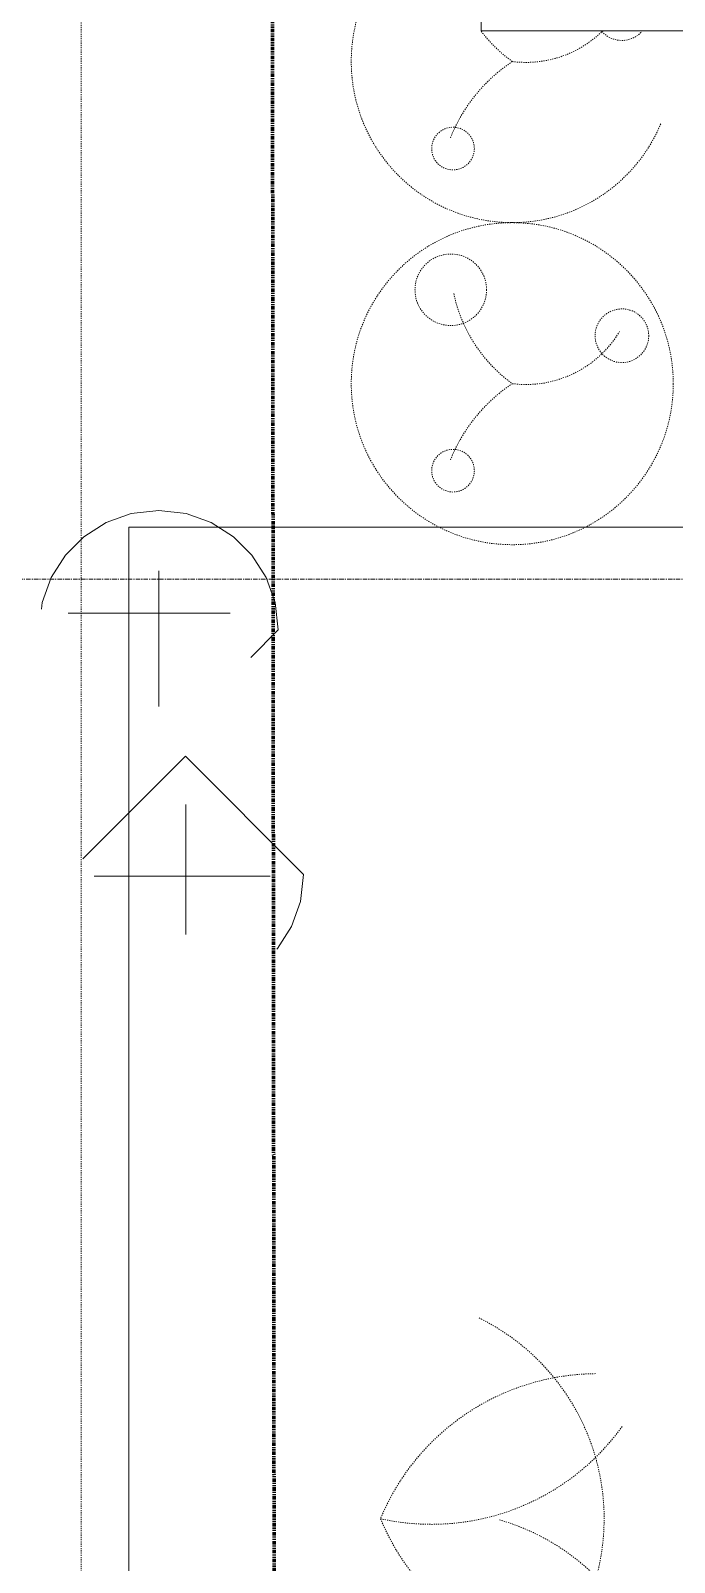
# Model space of a CAD drawing. Header units: inches. Extents: x -4292 to -464, y 9706 to 12474.
# Drawn here: x -4015.2 to -3943.2, y 10703.3 to 10874.5 of the extents above; entities that cross this region are included whole.
import ezdxf

# ---------------------------------------------------------------- set-up
doc = ezdxf.new("R2010")
doc.units = ezdxf.units.IN
doc.header["$MEASUREMENT"] = 0
for name, pattern in [('Aligning Line 1_8_', [0.25, 0.125, -0.125]), ('Dash', [0.25, 0.125, -0.125]), ('Double Dash 3_8_', [1, 0.375, -0.125, 0.125, -0.125, 0.125, -0.125]), ('Grid Line 1_2_', [0.875, 0.5, -0.125, 0.125, -0.125])]:
    doc.linetypes.add(name, pattern=pattern)
for name, color, linetype, lineweight in [('A-DETL-GENF-1', 9, 'Continuous', 9), ('A-DETL-GENF-HDLN-1', 9, 'Dash', 9), ('A-WALL-3', 50, 'Continuous', 13), ('C-PROP-LINE-1', 170, 'Double Dash 3_8_', 140), ('C-TOPO', 7, 'Continuous', 9), ('C-TOPO-2', 252, 'Continuous', 9), ('G-ANNO-SYMB-1', 147, 'Aligning Line 1_8_', 9), ('S-GRID-1', 1, 'Grid Line 1_2_', 9)]:
    doc.layers.add(name, color=color, linetype=linetype, lineweight=lineweight)

msp = doc.modelspace()

# ---------------------------------------------------------------- linework, layer by layer
at = {"layer": 'A-DETL-GENF-1'}
for p, q in [((-4009.23272, 10817.93898), (-4006.75193, 10819.51703)), ((-4006.75193, 10819.51703), (-4003.94065, 10820.52297)), ((-4003.94065, 10820.52297), (-4000.87938, 10820.87615)), ((-4000.87938, 10820.87615), (-3997.81811, 10820.52297)), ((-3997.81811, 10820.52297), (-3995.00682, 10819.51703)), ((-3995.00682, 10819.51703), (-3992.52604, 10817.93898)), ((-4011.30241, 10815.86929), (-4009.23272, 10817.93898)), ((-3992.52604, 10817.93898), (-3990.45634, 10815.86929)), ((-4012.88047, 10813.3885), (-4011.30241, 10815.86929)), ((-3990.45634, 10815.86929), (-3988.87829, 10813.3885)), ((-4013.8864, 10810.57722), (-4012.88047, 10813.3885)), ((-4000.87938, 10814.04344), (-4000.87938, 10814.1169)), ((-4000.87938, 10814.1169), (-4000.87938, 10813.88138)), ((-4000.87938, 10813.79342), (-4000.87938, 10814.04344)), ((-4000.87938, 10813.96132), (-4000.87938, 10814.01403)), ((-4000.87938, 10814.01403), (-4000.87938, 10813.91919)), ((-4000.87938, 10813.87616), (-4000.87938, 10813.96132)), ((-4000.87938, 10813.72704), (-4000.87938, 10813.96132)), ((-4000.87938, 10813.96132), (-4000.87938, 10811.88742)), ((-4000.87938, 10813.91919), (-4000.87938, 10813.34229)), ((-4000.87938, 10813.88138), (-4000.87938, 10813.76912)), ((-4000.87938, 10813.23284), (-4000.87938, 10813.87616)), ((-4000.87938, 10813.30641), (-4000.87938, 10813.79342)), ((-4000.87938, 10813.76912), (-4000.87938, 10812.82511)), ((-4000.87938, 10813.48633), (-4000.87938, 10813.72704)), ((-4000.87938, 10812.92798), (-4000.87938, 10813.67615)), ((-4000.87938, 10813.67615), (-4000.87938, 10813.66282)), ((-4000.87938, 10813.66282), (-4000.87938, 10812.01232)), ((-4000.87938, 10813.57963), (-4000.87938, 10813.61766)), ((-4000.87938, 10813.61766), (-4000.87938, 10813.46043)), ((-4000.87938, 10813.37835), (-4000.87938, 10813.57963)), ((-4000.87938, 10813.23065), (-4000.87938, 10813.48633)), ((-4000.87938, 10813.46043), (-4000.87938, 10811.88742)), ((-4000.87938, 10813.0458), (-4000.87938, 10813.37835)), ((-4000.87938, 10813.34229), (-4000.87938, 10813.24997)), ((-4000.87938, 10813.24997), (-4000.87938, 10813.30641)), ((-4000.87938, 10813.12763), (-4000.87938, 10813.24248)), ((-4000.87938, 10813.24248), (-4000.87938, 10813.19726)), ((-4000.87938, 10813.23284), (-4000.87938, 10813.14323)), ((-4000.87938, 10812.95144), (-4000.87938, 10813.23065)), ((-4000.87938, 10813.19726), (-4000.87938, 10810.79593)), ((-4000.87938, 10807.51602), (-4000.87938, 10813.14323)), ((-4000.87938, 10812.05897), (-4000.87938, 10813.12763)), ((-4000.87938, 10812.61411), (-4000.87938, 10813.0458)), ((-4000.87938, 10812.64019), (-4000.87938, 10812.95144)), ((-4000.87938, 10812.82511), (-4000.87938, 10812.92798)), ((-4000.87938, 10812.65151), (-4000.87938, 10812.83143)), ((-4000.87938, 10812.83143), (-4000.87938, 10812.80191)), ((-4000.87938, 10812.80191), (-4000.87938, 10812.07651)), ((-4000.87938, 10812.01232), (-4000.87938, 10812.65151)), ((-4000.87938, 10811.88742), (-4000.87938, 10812.64019)), ((-4000.87938, 10812.11523), (-4000.87938, 10812.61411)), ((-3988.87829, 10813.3885), (-3987.87236, 10810.57722)), ((-4000.87938, 10812.07651), (-4000.87938, 10812.11523)), ((-4000.87938, 10811.88742), (-4000.87938, 10812.05897)), ((-4000.87938, 10810.79593), (-4000.87938, 10806.86645)), ((-4013.97147, 10809.83983), (-4013.8864, 10810.57722)), ((-4010.95419, 10809.39133), (-4011.00033, 10809.39133)), ((-4011.00033, 10809.39133), (-4009.03559, 10809.39133)), ((-4010.77972, 10809.39133), (-4010.95419, 10809.39133)), ((-4010.51954, 10809.39133), (-4010.77972, 10809.39133)), ((-4010.43844, 10809.39133), (-4010.56374, 10809.39133)), ((-4010.56374, 10809.39133), (-4009.32277, 10809.39133)), ((-4010.21615, 10809.39133), (-4010.51954, 10809.39133)), ((-4009.81244, 10809.39133), (-4010.43844, 10809.39133)), ((-4009.9121, 10809.39133), (-4010.21615, 10809.39133)), ((-4009.64994, 10809.39133), (-4009.9121, 10809.39133)), ((-4008.82718, 10809.39133), (-4009.81244, 10809.39133)), ((-4009.47222, 10809.39133), (-4009.64994, 10809.39133)), ((-4009.36504, 10809.39133), (-4009.47222, 10809.39133)), ((-4009.36306, 10809.39133), (-4009.37629, 10809.39133)), ((-4009.37629, 10809.39133), (-4009.36054, 10809.39133)), ((-4009.31813, 10809.39133), (-4009.36504, 10809.39133)), ((-4008.84716, 10809.39133), (-4009.36306, 10809.39133)), ((-4009.36054, 10809.39133), (-4009.33369, 10809.39133)), ((-4009.33369, 10809.39133), (-4009.31364, 10809.39133)), ((-4009.32277, 10809.39133), (-4009.07855, 10809.39133)), ((-4009.31364, 10809.39133), (-4009.31813, 10809.39133)), ((-4009.07855, 10809.39133), (-4008.05322, 10809.39133)), ((-4009.03559, 10809.39133), (-4008.73209, 10809.39133)), ((-4008.05322, 10809.39133), (-4008.84716, 10809.39133)), ((-4004.12378, 10809.39133), (-4008.82718, 10809.39133)), ((-4008.73209, 10809.39133), (-4008.26069, 10809.39133)), ((-4008.26069, 10809.39133), (-4007.69237, 10809.39133)), ((-4007.69237, 10809.39133), (-4007.09814, 10809.39133)), ((-4006.94844, 10809.39133), (-4007.16909, 10809.39133)), ((-4007.16909, 10809.39133), (-4007.07085, 10809.39133)), ((-4007.09814, 10809.39133), (-4006.54904, 10809.39133)), ((-4007.07085, 10809.39133), (-4006.90445, 10809.39133)), ((-4005.76105, 10809.39133), (-4006.94844, 10809.39133)), ((-4006.90445, 10809.39133), (-4004.997, 10809.39133)), ((-4006.54904, 10809.39133), (-4006.11607, 10809.39133)), ((-4006.07815, 10809.39133), (-4006.15625, 10809.39133)), ((-4006.15625, 10809.39133), (-4006.10357, 10809.39133)), ((-4006.11607, 10809.39133), (-4005.87021, 10809.39133)), ((-4006.10357, 10809.39133), (-4005.96227, 10809.39133)), ((-4005.9843, 10809.39133), (-4006.07815, 10809.39133)), ((-4005.89563, 10809.39133), (-4005.9843, 10809.39133)), ((-4005.96227, 10809.39133), (-4005.76105, 10809.39133)), ((-4005.81764, 10809.39133), (-4005.89563, 10809.39133)), ((-4005.87021, 10809.39133), (-4005.81764, 10809.39133)), ((-4005.54877, 10809.39133), (-4004.1267, 10809.39133)), ((-4005.54877, 10809.39133), (-4005.53744, 10809.39133)), ((-3996.71394, 10809.39133), (-4005.53744, 10809.39133)), ((-4004.997, 10809.39133), (-4004.63705, 10809.39133)), ((-4004.63705, 10809.39133), (-4003.56697, 10809.39133)), ((-4004.1267, 10809.39133), (-4004.12378, 10809.39133)), ((-4003.56697, 10809.39133), (-4003.03631, 10809.39133)), ((-4003.03631, 10809.39133), (-4000.33634, 10809.39133)), ((-4000.87938, 10809.86518), (-4000.87938, 10809.94138)), ((-4000.87938, 10809.94138), (-4000.87938, 10809.8616)), ((-4000.87938, 10809.66364), (-4000.87938, 10809.86518)), ((-4000.87938, 10809.8616), (-4000.87938, 10809.59525)), ((-4000.87938, 10809.66364), (-4000.87938, 10808.61288)), ((-4000.87938, 10809.59525), (-4000.87938, 10809.26928)), ((-4000.87938, 10809.26928), (-4000.87938, 10809.01535)), ((-4000.87938, 10809.01535), (-4000.87938, 10808.82732)), ((-4000.33634, 10809.39133), (-3999.6163, 10809.39133)), ((-3999.6163, 10809.39133), (-3999.16539, 10809.39133)), ((-3999.16539, 10809.39133), (-3998.91431, 10809.39133)), ((-3998.91431, 10809.39133), (-3998.66615, 10809.39133)), ((-3998.66615, 10809.39133), (-3997.01116, 10809.39133)), ((-3998.557, 10809.39133), (-3998.66615, 10809.39133)), ((-3998.66615, 10809.39133), (-3996.90022, 10809.39133)), ((-3994.7911, 10809.39133), (-3998.557, 10809.39133)), ((-3997.79294, 10809.39133), (-3997.79981, 10809.39133)), ((-3997.79981, 10809.39133), (-3997.68448, 10809.39133)), ((-3997.61905, 10809.39133), (-3997.79294, 10809.39133)), ((-3997.68448, 10809.39133), (-3997.4514, 10809.39133)), ((-3996.47828, 10809.39133), (-3997.61905, 10809.39133)), ((-3997.4514, 10809.39133), (-3997.57463, 10809.39133)), ((-3997.57463, 10809.39133), (-3997.20343, 10809.39133)), ((-3997.20343, 10809.39133), (-3996.798, 10809.39133)), ((-3997.01116, 10809.39133), (-3996.7709, 10809.39133)), ((-3996.90022, 10809.39133), (-3996.68, 10809.39133)), ((-3996.798, 10809.39133), (-3996.3814, 10809.39133)), ((-3996.7709, 10809.39133), (-3996.59229, 10809.39133)), ((-3996.68, 10809.39133), (-3996.71394, 10809.39133)), ((-3996.59229, 10809.39133), (-3996.42162, 10809.39133)), ((-3996.42162, 10809.39133), (-3996.47828, 10809.39133)), ((-3996.3814, 10809.39133), (-3995.9767, 10809.39133)), ((-3995.9767, 10809.39133), (-3995.60689, 10809.39133)), ((-3995.60689, 10809.39133), (-3995.29506, 10809.39133)), ((-3995.29506, 10809.39133), (-3995.06414, 10809.39133)), ((-3993.82375, 10809.39133), (-3995.28245, 10809.39133)), ((-3995.28245, 10809.39133), (-3994.73671, 10809.39133)), ((-3995.06414, 10809.39133), (-3992.88109, 10809.39133)), ((-3994.25146, 10809.39133), (-3994.7911, 10809.39133)), ((-3994.73671, 10809.39133), (-3994.63888, 10809.39133)), ((-3993.31771, 10809.39133), (-3994.73671, 10809.39133)), ((-3994.73671, 10809.39133), (-3994.35174, 10809.39133)), ((-3994.63888, 10809.39133), (-3994.45195, 10809.39133)), ((-3994.45195, 10809.39133), (-3994.20835, 10809.39133)), ((-3994.35174, 10809.39133), (-3994.25763, 10809.39133)), ((-3994.25763, 10809.39133), (-3994.14789, 10809.39133)), ((-3993.97262, 10809.39133), (-3994.25146, 10809.39133)), ((-3994.20835, 10809.39133), (-3993.94061, 10809.39133)), ((-3994.14789, 10809.39133), (-3994.04352, 10809.39133)), ((-3994.04352, 10809.39133), (-3993.96549, 10809.39133)), ((-3993.93488, 10809.39133), (-3993.97262, 10809.39133)), ((-3993.96549, 10809.39133), (-3993.93488, 10809.39133)), ((-3993.94061, 10809.39133), (-3993.68128, 10809.39133)), ((-3993.81944, 10809.39133), (-3993.83277, 10809.39133)), ((-3993.83277, 10809.39133), (-3993.82375, 10809.39133)), ((-3993.76358, 10809.39133), (-3993.81944, 10809.39133)), ((-3993.64518, 10809.39133), (-3993.76358, 10809.39133)), ((-3993.68128, 10809.39133), (-3993.46278, 10809.39133)), ((-3993.54377, 10809.39133), (-3993.64518, 10809.39133)), ((-3993.40747, 10809.39133), (-3993.54377, 10809.39133)), ((-3993.46278, 10809.39133), (-3993.31771, 10809.39133)), ((-3993.25565, 10809.39133), (-3993.40747, 10809.39133)), ((-3993.10773, 10809.39133), (-3993.25565, 10809.39133)), ((-3992.98305, 10809.39133), (-3993.10773, 10809.39133)), ((-3992.90107, 10809.39133), (-3992.98305, 10809.39133)), ((-3992.88109, 10809.39133), (-3992.90107, 10809.39133)), ((-3987.87236, 10810.57722), (-3987.51917, 10807.51595)), ((-4000.87938, 10808.82732), (-4000.87938, 10808.69917)), ((-4000.87938, 10808.69917), (-4000.87938, 10808.61288)), ((-3987.51917, 10807.51595), (-3990.58469, 10804.45043)), ((-4000.87938, 10806.86645), (-4000.87938, 10806.48802)), ((-4000.87938, 10804.68818), (-4000.87938, 10806.86645)), ((-4000.87938, 10806.86645), (-4000.87938, 10806.77388)), ((-4000.87938, 10806.77388), (-4000.87938, 10805.44746)), ((-4000.87938, 10806.48802), (-4000.87938, 10806.211)), ((-4000.87938, 10806.211), (-4000.87938, 10805.70866)), ((-4000.87938, 10805.70866), (-4000.87938, 10805.35708)), ((-4000.87938, 10805.55661), (-4000.87938, 10805.66577)), ((-4000.87938, 10805.66577), (-4000.87938, 10805.28624)), ((-4000.87938, 10805.25694), (-4000.87938, 10805.55661)), ((-4000.87938, 10805.44746), (-4000.87938, 10803.36783)), ((-4000.87938, 10805.35708), (-4000.87938, 10804.85448)), ((-4000.87938, 10805.28624), (-4000.87938, 10804.12374)), ((-4000.87938, 10802.95663), (-4000.87938, 10805.25694)), ((-4000.87938, 10804.92681), (-4000.87938, 10805.05799)), ((-4000.87938, 10805.05799), (-4000.87938, 10805.0207)), ((-4000.87938, 10805.0207), (-4000.87938, 10804.24681)), ((-4000.87938, 10804.57424), (-4000.87938, 10804.92681)), ((-4000.87938, 10804.85448), (-4000.87938, 10803.75254)), ((-4000.87938, 10804.54418), (-4000.87938, 10804.68818)), ((-4000.87938, 10803.48933), (-4000.87938, 10804.57424)), ((-4000.87938, 10804.46479), (-4000.87938, 10804.54418)), ((-4000.87938, 10804.24681), (-4000.87938, 10804.46479)), ((-4000.87938, 10804.12374), (-4000.87938, 10801.30215)), ((-4000.87938, 10803.75254), (-4000.87938, 10803.43453)), ((-4000.87938, 10803.37356), (-4000.87938, 10803.48933)), ((-4000.87938, 10803.43453), (-4000.87938, 10803.19861)), ((-4000.87938, 10802.23641), (-4000.87938, 10803.3736)), ((-4000.87938, 10803.3736), (-4000.87938, 10801.49997)), ((-4000.87938, 10803.1322), (-4000.87938, 10803.37356)), ((-4000.87938, 10803.36783), (-4000.87938, 10802.76977)), ((-4000.87938, 10803.19861), (-4000.87938, 10803.05961)), ((-4000.87938, 10803.0325), (-4000.87938, 10803.1322)), ((-4000.87938, 10803.05961), (-4000.87938, 10803.0325)), ((-4000.87938, 10801.96425), (-4000.87938, 10802.95663)), ((-4000.87938, 10802.76977), (-4000.87938, 10800.97223)), ((-4000.87938, 10799.33496), (-4000.87938, 10802.23641)), ((-4000.87938, 10801.52919), (-4000.87938, 10801.96425)), ((-4000.87938, 10801.83854), (-4000.87938, 10801.84545)), ((-4000.87938, 10801.84545), (-4000.87938, 10800.75392)), ((-4000.87938, 10801.03134), (-4000.87938, 10801.83854)), ((-4000.87938, 10801.49997), (-4000.87938, 10801.52919)), ((-4000.87938, 10801.3138), (-4000.87938, 10801.34142)), ((-4000.87938, 10801.34142), (-4000.87938, 10801.32765)), ((-4000.87938, 10801.2704), (-4000.87938, 10801.3138)), ((-4000.87938, 10801.30215), (-4000.87938, 10801.23895)), ((-4000.87938, 10801.23694), (-4000.87938, 10801.2704)), ((-4000.87938, 10801.23895), (-4000.87938, 10801.23694)), ((-4000.87938, 10800.92474), (-4000.87938, 10801.03134)), ((-4000.87938, 10800.97223), (-4000.87938, 10800.92474)), ((-4000.87938, 10800.75392), (-4000.87938, 10800.16163)), ((-4000.87938, 10800.16163), (-4000.87938, 10798.96855)), ((-4000.87938, 10798.95755), (-4000.87938, 10799.33496)), ((-4000.87938, 10798.96855), (-4000.87938, 10798.95755)), ((-4009.35116, 10781.94459), (-3997.89298, 10793.40276)), ((-3984.67663, 10780.18641), (-3997.89298, 10793.40276)), ((-3997.85182, 10787.91914), (-3997.85182, 10788.01428)), ((-3997.85182, 10788.01428), (-3997.85182, 10787.91257)), ((-3997.85182, 10787.65657), (-3997.85182, 10787.91914)), ((-3997.85182, 10787.91257), (-3997.85182, 10787.64937)), ((-3997.85182, 10787.25558), (-3997.85182, 10787.65657)), ((-3997.85182, 10787.64937), (-3997.85182, 10787.26003)), ((-3997.85182, 10787.26003), (-3997.85182, 10786.77991)), ((-3997.85182, 10785.2839), (-3997.85182, 10787.25558)), ((-3997.85182, 10786.77991), (-3997.85182, 10786.24436)), ((-3997.85182, 10786.24436), (-3997.85182, 10785.68875)), ((-3997.85182, 10785.68875), (-3997.85182, 10784.84468)), ((-3997.85182, 10784.95316), (-3997.85182, 10785.2839)), ((-3997.85182, 10781.22796), (-3997.85182, 10784.95316)), ((-3997.85182, 10784.84468), (-3997.85182, 10784.60308)), ((-3997.85182, 10784.69867), (-3997.85182, 10784.84265)), ((-3997.85182, 10784.84265), (-3997.85182, 10784.806)), ((-3997.85182, 10784.806), (-3997.85182, 10784.73846)), ((-3997.85182, 10784.73846), (-3997.85182, 10784.6928)), ((-3997.85182, 10784.11844), (-3997.85182, 10784.69867)), ((-3997.85182, 10784.6928), (-3997.85182, 10784.63905)), ((-3997.85182, 10784.63905), (-3997.85182, 10784.57707)), ((-3997.85182, 10784.60308), (-3997.85182, 10780.40213)), ((-3997.85182, 10784.57707), (-3997.85182, 10779.90373)), ((-3997.85182, 10784.39303), (-3997.85182, 10784.41869)), ((-3997.85182, 10784.41869), (-3997.85182, 10783.90138)), ((-3997.85182, 10784.23234), (-3997.85182, 10784.39303)), ((-3997.85182, 10783.13841), (-3997.85182, 10784.23234)), ((-3997.85182, 10781.39698), (-3997.85182, 10784.11844)), ((-3997.85182, 10783.90138), (-3997.85182, 10783.96112)), ((-3997.85182, 10783.96112), (-3997.85182, 10783.80972)), ((-3997.85182, 10783.80972), (-3997.85182, 10781.22796)), ((-3997.85182, 10782.1692), (-3997.85182, 10783.13841)), ((-3997.85182, 10781.69361), (-3997.85182, 10782.1692)), ((-3997.85182, 10780.45341), (-3997.85182, 10781.69361)), ((-4007.95347, 10780.00046), (-4008.10879, 10780.00046)), ((-4008.10879, 10780.00046), (-4007.85584, 10780.00046)), ((-4007.66917, 10780.00046), (-4007.95347, 10780.00046)), ((-4007.85584, 10780.00046), (-4006.50951, 10780.00046)), ((-4007.25042, 10780.00046), (-4007.66917, 10780.00046)), ((-4006.69172, 10780.00046), (-4007.25042, 10780.00046)), ((-4006.50951, 10780.00046), (-4007.10458, 10780.00046)), ((-4007.10458, 10780.00046), (-4007.07579, 10780.00046)), ((-4007.07579, 10780.00046), (-4006.86043, 10780.00046)), ((-4006.86043, 10780.00046), (-4006.67777, 10780.00046)), ((-4006.20721, 10780.00046), (-4006.69172, 10780.00046)), ((-4006.67777, 10780.00046), (-4006.43413, 10780.00046)), ((-4006.43413, 10780.00046), (-4006.14788, 10780.00046)), ((-4001.09379, 10780.00046), (-4006.20721, 10780.00046)), ((-4006.14788, 10780.00046), (-4005.83737, 10780.00046)), ((-4005.83737, 10780.00046), (-4005.52095, 10780.00046)), ((-4005.52095, 10780.00046), (-4005.21699, 10780.00046)), ((-4005.21699, 10780.00046), (-4004.94384, 10780.00046)), ((-4004.0969, 10780.00046), (-4005.03495, 10780.00046)), ((-4005.03495, 10780.00046), (-4004.93932, 10780.00046)), ((-4004.94384, 10780.00046), (-4004.0969, 10780.00046)), ((-4000.70266, 10780.00046), (-4001.09379, 10780.00046)), ((-4000.99973, 10780.00046), (-4000.35837, 10780.00046)), ((-4000.60115, 10780.00046), (-4000.72535, 10780.00046)), ((-4000.72535, 10780.00046), (-4000.14747, 10780.00046)), ((-4000.4153, 10780.00046), (-4000.70266, 10780.00046)), ((-4000.23045, 10780.00046), (-4000.60115, 10780.00046)), ((-4000.22887, 10780.00046), (-4000.4153, 10780.00046)), ((-4000.35837, 10780.00046), (-3999.93247, 10780.00046)), ((-3999.94189, 10780.00046), (-4000.23045, 10780.00046)), ((-4000.14054, 10780.00046), (-4000.22887, 10780.00046)), ((-4000.14747, 10780.00046), (-4000.14054, 10780.00046)), ((-3999.54417, 10780.00046), (-3999.94189, 10780.00046)), ((-3999.93247, 10780.00046), (-3999.67946, 10780.00046)), ((-3999.67946, 10780.00046), (-3998.28803, 10780.00046)), ((-3999.02129, 10780.00046), (-3999.54417, 10780.00046)), ((-3998.35726, 10780.00046), (-3999.02129, 10780.00046)), ((-3996.72822, 10780.00046), (-3998.35726, 10780.00046)), ((-3998.28803, 10780.00046), (-3996.26722, 10780.00046)), ((-3997.85182, 10780.70849), (-3997.85182, 10781.39698)), ((-3997.85182, 10780.40213), (-3997.85182, 10780.70849)), ((-3997.85182, 10779.38728), (-3997.85182, 10780.45341)), ((-3996.05306, 10780.00046), (-3996.72822, 10780.00046)), ((-3996.26722, 10780.00046), (-3995.19244, 10780.00046)), ((-3995.47175, 10780.00046), (-3996.05306, 10780.00046)), ((-3994.985, 10780.00046), (-3995.47175, 10780.00046)), ((-3994.91059, 10780.00046), (-3995.2016, 10780.00046)), ((-3995.2016, 10780.00046), (-3994.34322, 10780.00046)), ((-3995.19244, 10780.00046), (-3995.02899, 10780.00046)), ((-3995.02899, 10780.00046), (-3994.8038, 10780.00046)), ((-3994.18972, 10780.00046), (-3994.985, 10780.00046)), ((-3994.19624, 10780.00046), (-3994.91059, 10780.00046)), ((-3994.8038, 10780.00046), (-3994.48877, 10780.00046)), ((-3994.48877, 10780.00046), (-3994.05578, 10780.00046)), ((-3994.34322, 10780.00046), (-3994.14617, 10780.00046)), ((-3993.20224, 10780.00046), (-3994.19624, 10780.00046)), ((-3994.16272, 10780.00046), (-3994.18972, 10780.00046)), ((-3994.14469, 10780.00046), (-3994.16272, 10780.00046)), ((-3994.14617, 10780.00046), (-3994.13829, 10780.00046)), ((-3994.13829, 10780.00046), (-3994.14469, 10780.00046)), ((-3991.27984, 10780.00046), (-3994.05578, 10780.00046)), ((-3992.07224, 10780.00046), (-3993.20224, 10780.00046)), ((-3990.94992, 10780.00046), (-3992.07224, 10780.00046)), ((-3991.04048, 10780.00046), (-3991.77068, 10780.00046)), ((-3991.77068, 10780.00046), (-3991.55034, 10780.00046)), ((-3991.55034, 10780.00046), (-3991.40118, 10780.00046)), ((-3991.40118, 10780.00046), (-3991.53785, 10780.00046)), ((-3991.53785, 10780.00046), (-3991.32553, 10780.00046)), ((-3991.32553, 10780.00046), (-3990.99293, 10780.00046)), ((-3991.27984, 10780.00046), (-3991.14241, 10780.00046)), ((-3991.14241, 10780.00046), (-3991.06644, 10780.00046)), ((-3991.06644, 10780.00046), (-3991.04048, 10780.00046)), ((-3990.99293, 10780.00046), (-3990.58004, 10780.00046)), ((-3989.97893, 10780.00046), (-3990.94992, 10780.00046)), ((-3990.58004, 10780.00046), (-3990.12691, 10780.00046)), ((-3990.12691, 10780.00046), (-3989.67354, 10780.00046)), ((-3989.56854, 10780.00046), (-3989.97893, 10780.00046)), ((-3989.67354, 10780.00046), (-3989.25995, 10780.00046)), ((-3988.41729, 10780.00046), (-3989.56854, 10780.00046)), ((-3989.25995, 10780.00046), (-3988.92616, 10780.00046)), ((-3988.92616, 10780.00046), (-3988.71291, 10780.00046)), ((-3988.71291, 10780.00046), (-3988.56382, 10780.00046)), ((-3988.56382, 10780.00046), (-3988.46868, 10780.00046)), ((-3988.46868, 10780.00046), (-3988.41729, 10780.00046)), ((-3984.67663, 10780.18641), (-3985.02603, 10777.15809)), ((-3997.85182, 10778.50731), (-3997.85182, 10779.38728)), ((-3997.85182, 10777.82561), (-3997.85182, 10778.50731)), ((-3997.85182, 10777.35427), (-3997.85182, 10777.82561)), ((-3997.85182, 10777.20067), (-3997.85182, 10777.46738)), ((-3997.85182, 10777.46738), (-3997.85182, 10777.1054)), ((-3997.85182, 10777.1054), (-3997.85182, 10777.35427)), ((-3997.85182, 10774.35974), (-3997.85182, 10777.20067)), ((-3985.02603, 10777.15809), (-3986.0211, 10774.37707)), ((-3997.85182, 10774.97401), (-3997.85182, 10775.09882)), ((-3997.85182, 10774.97401), (-3997.85182, 10774.99015)), ((-3997.85182, 10774.99015), (-3997.85182, 10774.67512)), ((-3997.85182, 10774.67512), (-3997.85182, 10774.62979)), ((-3997.85182, 10774.62979), (-3997.85182, 10774.51245)), ((-3997.85182, 10774.51245), (-3997.85182, 10774.35107)), ((-3997.85182, 10773.46713), (-3997.85182, 10774.35974)), ((-3997.85182, 10774.35107), (-3997.85182, 10774.17364)), ((-3997.85182, 10774.17364), (-3997.85182, 10774.00814)), ((-3997.85182, 10774.00814), (-3997.85182, 10773.88253)), ((-3997.85182, 10773.88253), (-3997.85182, 10773.8248)), ((-3997.85182, 10773.8248), (-3997.85182, 10773.46713)), ((-3986.0211, 10774.37707), (-3987.58219, 10771.92302)), ((-3987.58219, 10771.92302), (-3987.66185, 10771.84335))]:
    msp.add_line(p, q, dxfattribs=at)
at = {"layer": 'A-DETL-GENF-HDLN-1'}
for centre, radius in [((-3967.98286, 10861.31327), 2.38542), ((-3961.35873, 10835.03729), 18), ((-3968.23274, 10845.53004), 4), ((-3949.10341, 10840.39981), 3), ((-3967.98286, 10825.31327), 2.38542)]:
    msp.add_circle(centre, radius, dxfattribs=at)
for centre, radius, start, end in [((-3961.35873, 10871.03729), 18, 101.2486817, 270), ((-3951.48249, 10884.60518), 16.78176, 217.3561723, 233.9486399), ((-3959.83919, 10883.16864), 12.22615, 262.8605029, 314.4583262), ((-3949.10341, 10876.39981), 3, 221.8956224, 270), ((-3949.10341, 10876.39981), 3, 270, 318.1043776), ((-3951.12516, 10855.67314), 18.46031, 123.6662964, 158.3337036), ((-3961.35873, 10871.03729), 18, 270, 337.3550798), ((-3951.48249, 10848.60518), 16.78176, 192.0513601, 233.9486399), ((-3959.83919, 10847.16864), 12.22615, 262.8605029, 329.0244958), ((-3951.12516, 10819.67314), 18.46031, 123.6662964, 158.3337036), ((-3976.09117, 10708.18045), 25, 270, 63.9273622), ((-3951.84144, 10698.15898), 26.23889, 90.4534107, 157.5465893), ((-3970.3912, 10733.79275), 26.23889, 257.4534107, 324.5465893), ((-3951.84144, 10718.20192), 26.23889, 202.4534107, 267.530168), ((-3969.67172, 10684.01869), 25, 43.9285301, 74.2114716)]:
    msp.add_arc(centre, radius, start, end, dxfattribs=at)
at = {"layer": 'A-WALL-3'}
for p, q in [((-3964.84874, 10874.4644), (-3964.84874, 11008.8644)), ((-3964.84874, 10874.4644), (-3960.59874, 10874.4644)), ((-3885.92374, 10874.4644), (-3960.59874, 10874.4644))]:
    msp.add_line(p, q, dxfattribs=at)
at = {"layer": 'C-PROP-LINE-1'}
msp.add_line((-3989.61052, 12268.68951), (-3987.00617, 9767.3363), dxfattribs=at)
at = {"layer": 'C-TOPO'}
for p, q in [((-3990.47424, 10818.9895), (-3994.17752, 10818.9895)), ((-3990.47424, 10818.9895), (-3994.17752, 10818.9895)), ((-3990.47424, 10818.9895), (-3936.46802, 10818.9895)), ((-3936.46802, 10818.9895), (-3990.47424, 10818.9895)), ((-4004.23425, 10787.06149), (-4004.23425, 10808.11156)), ((-4004.23425, 10787.06149), (-4004.23425, 10808.11156)), ((-4004.23425, 10711.75415), (-4004.23425, 10781.03644)), ((-4004.23425, 10711.75415), (-4004.23425, 10781.03644)), ((-4004.23425, 10652.43164), (-4004.23425, 10711.75415)), ((-4004.23425, 10652.43164), (-4004.23425, 10711.75415))]:
    msp.add_line(p, q, dxfattribs=at)
at = {"layer": 'C-TOPO-2'}
for p, q in [((-4004.23425, 10808.11156), (-4004.23425, 10818.9895)), ((-3994.17752, 10818.9895), (-4004.23425, 10818.9895)), ((-3994.17752, 10818.9895), (-4004.23425, 10818.9895)), ((-4004.23425, 10808.11156), (-4004.23425, 10818.9895)), ((-4004.23425, 10781.03644), (-4004.23425, 10787.06149)), ((-4004.23425, 10781.03644), (-4004.23425, 10787.06149))]:
    msp.add_line(p, q, dxfattribs=at)
at = {"layer": 'G-ANNO-SYMB-1'}
msp.add_line((-4009.5295, 9846.2766), (-4009.5295, 12240.74859), dxfattribs=at)
at = {"layer": 'S-GRID-1'}
msp.add_line((-464.45104, 10813.1894), (-4232.19143, 10813.1894), dxfattribs=at)

doc.saveas('drawing.dxf')
